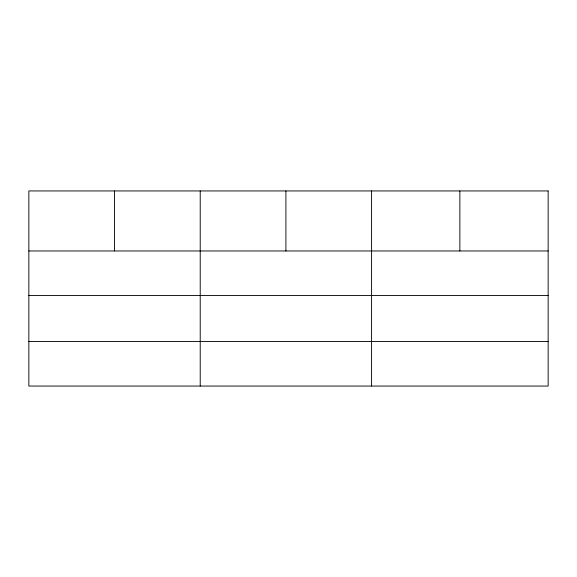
<?xml version="1.0" encoding="UTF-8"?>
<svg xmlns="http://www.w3.org/2000/svg" width="577" height="577" viewBox="0 0 577 577"><rect width="100%" height="100%" fill="white"/><g stroke="black" fill="none" stroke-linecap="round" stroke-linejoin="round"><path stroke-width="0.87" d="M28.85 250.966L548.15 250.966M28.85 295.547L548.15 295.547M28.85 341.483L548.15 341.483M459.869 190.944L459.869 250.966M371.588 190.944L371.588 386.056M285.903 190.944L285.903 250.966M200.219 190.944L200.219 386.056M114.534 190.944L114.534 250.966M548.15 190.944L28.85 190.944L28.85 386.056L548.15 386.056L548.15 190.944"/></g></svg>
